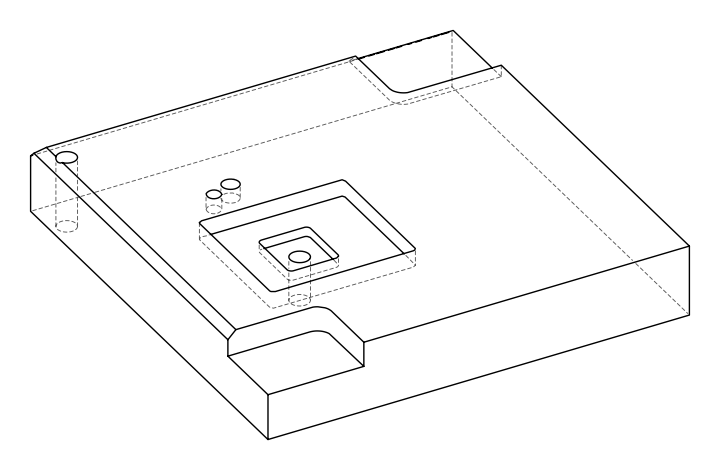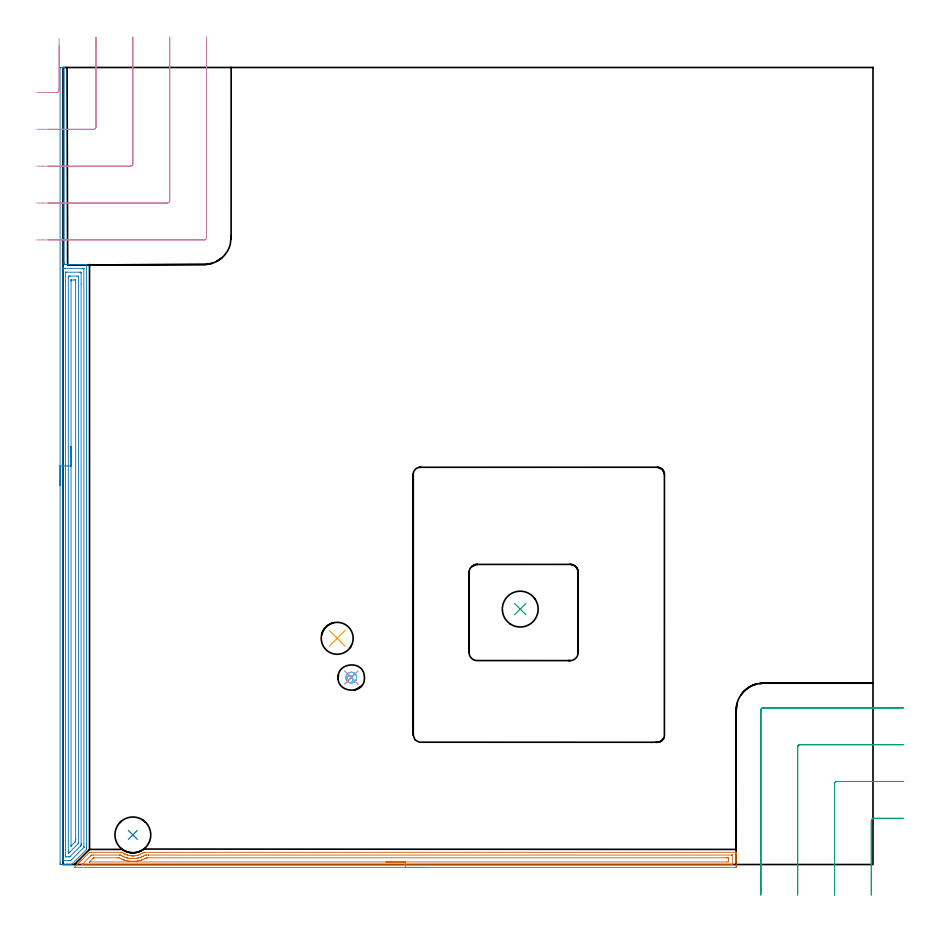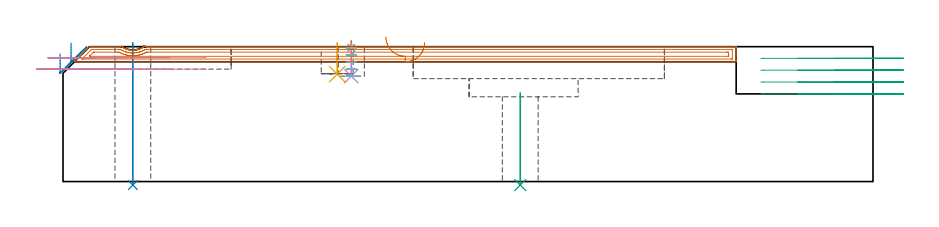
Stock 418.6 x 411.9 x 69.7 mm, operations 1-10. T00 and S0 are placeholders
(PLAN: 12 operations, 8 tool changes, 136.5 min)
(1 SPOT_DRILL | STEP1POCKET | NXT0321_9005460120000 | 0.03 min | 4 mm3)
(2 INDEXABLE_INSERT_DRILL_THROUGH_HOLE_FROM_SOLID | STEP1HOLE | NXT0302_008 | 0.3 min | 18703 mm3)
(3 INDEXABLE_INSERT_DRILL_THROUGH_HOLE_FROM_SOLID_1 | STEP1HOLE_1 | NXT0302_008 | 0.2 min | 18704 mm3)
(4 DRILL_BLIND_HOLE_INTO_CENTER | STEP1POCKET | NXT0301_128 | 0.07 min | 1594 mm3)
(5 INDEXABLE_INSERT_DRILL_BLIND_HOLE_FROM_SOLID | STEP1POCKET_1 | NXT0302_004 | 0.07 min | 2987 mm3)
(6 MILL_ROUGH_BLIND_HOLE_CONTOUR | STEP1POCKET | NXT0201_009 | Spiral | 0.58 min | 579 mm3)
(7 AREA_MILL | FG_CHAMFER_SURFACE | UGT0205_001 | 8.35 min | 10666 mm3)
(8 AREA_MILL_1 | FG_CHAMFER_SURFACE_1 | UGT0205_001 | 13.42 min | 37900 mm3)
(9 MILL_CORNER_NOTCH_RECTANGULAR | CORNER_NOTCH_RECTANGULAR | UGT0201_109 | Follow Part, ap 6.35, ae 75% | 4.01 min | 160488 mm3)
(10 MILL_CORNER_NOTCH_RECTANGULAR_1 | CORNER_NOTCH_RECTANGULAR_1 | UGT0201_109 | Follow Part, ap 6.35, ae 75% | 2.48 min | 93277 mm3)
(11 MILL_RECTANGULAR_POCKET | POCKET_RECTANGULAR_STRAIGHT | NXT0201_008 | Follow Part, ap 1.5, ae 75% | 100.87 min | 299729 mm3)
(12 MILL_RECTANGULAR_POCKET_1 | POCKET_RECTANGULAR_STRAIGHT_1 | NXT0201_009 | Follow Part, ap 2, ae 75% | 6.15 min | 23688 mm3)
(TOOL NXT0321_9005460120000 | NC Spot Drill, 142deg, 12mm, Carbide, Uncoated | D12 PA142 FL30 Z2)
(TOOL NXT0302_008 | Index. Insert Drill 18.5mm [880-D1850L25-05] | D18.5 PA176 FL93 Z2)
(TOOL NXT0301_128 | Carbide Drill 12mm [861.1-1200-036A1-GP GC34] | D12 PA150 FL37.4 Z2)
(TOOL NXT0302_004 | Index. Insert Drill 16.5mm [880-D1650L20-05] | D16.5 PA176 FL83 Z2)
(TOOL NXT0201_009 | ENDMILL 8mm [2P460-0800-NA 1630] | D8 FL26 Z6)
(TOOL UGT0205_001 | Chamfer Mill 20 x 3 x 45 deg. | D20 FL50 Z2)
(TOOL UGT0201_109 | End Mill 25.4 mm | D25.4 FL25 Z2)
(TOOL NXT0201_008 | ENDMILL 6mm [2P460-0600-NA 1630] | D6 FL26 Z6)
(OP 1 SPOT_DRILL)
G17 G21 G94 G90
T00 M6
G54
G17 G0 G90 X149. Y96.6 S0 M3
G43 Z79.7 H0
G94 G81 G98 Z69.119 F250. R72.7
G80
M5
M2
(OP 2 INDEXABLE_INSERT_DRILL_THROUGH_HOLE_FROM_SOLID)
G17 G21 G94 G90
T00 M6
G54
G17 G0 G90 X36.1 Y15.3 S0 M3
G43 Z79.7 H1
G94 G81 G98 Z-1.823 F250. R71.7
G80
M5
M2
(OP 3 INDEXABLE_INSERT_DRILL_THROUGH_HOLE_FROM_SOLID_1)
G17 G21 G94 G90
T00 M6
G54
G17 G0 G90 X236.3 Y132. S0 M3
G43 Z79.7 H1
G94 G81 G98 Z-1.823 F250. R45.8
G80
M5
M2
(OP 4 DRILL_BLIND_HOLE_INTO_CENTER)
G17 G21 G94 G90
T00 M6
G54
G17 G0 G90 X149. Y96.6 S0 M3
G43 Z79.7 H1
G94 G81 G98 Z54.5 F250. R71.7
G80
M5
M2
(OP 5 INDEXABLE_INSERT_DRILL_BLIND_HOLE_FROM_SOLID)
G17 G21 G94 G90
T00 M6
G54
G17 G0 G90 X141.7 Y116.9 S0 M3
G43 Z79.7 H1
G94 G81 G98 Z55.5 F250. R71.7
G80
M5
M2
(OP 6 MILL_ROUGH_BLIND_HOLE_CONTOUR)
G17 G21 G94 G90
T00 M6
G54
G17 G0 G90 X149. Y96.6 S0 M3
G43 Z79.7 H1
Z69.06
G94 G3 X149.35 Y97.255 R0.421 F250.
X148.236 Y97.743 R1.129
X146.704 Y96.088 R1.819
X147.948 Y94.059 R2.025
X151.541 Y95.548 R2.75
X147.948 Y94.059 R-2.75
X149.744 Y94.803 R1.375
X149. Y96.6 R1.375
G0 Z65.42
G3 X149.35 Y97.255 R0.421
X148.236 Y97.743 R1.129
X146.704 Y96.088 R1.819
X147.948 Y94.059 R2.025
X151.541 Y95.548 R2.75
X147.948 Y94.059 R-2.75
X149.744 Y94.803 R1.375
X149. Y96.6 R1.375
G0 Z61.78
G3 X149.35 Y97.255 R0.421
X148.236 Y97.743 R1.129
X146.704 Y96.088 R1.819
X147.948 Y94.059 R2.025
X151.541 Y95.548 R2.75
X147.948 Y94.059 R-2.75
X149.744 Y94.803 R1.375
X149. Y96.6 R1.375
G0 Z58.14
G3 X149.35 Y97.255 R0.421
X148.236 Y97.743 R1.129
X146.704 Y96.088 R1.819
X147.948 Y94.059 R2.025
X151.541 Y95.548 R2.75
X147.948 Y94.059 R-2.75
X149.744 Y94.803 R1.375
X149. Y96.6 R1.375
G0 Z54.5
G3 X149.35 Y97.255 R0.421
X148.236 Y97.743 R1.129
X146.704 Y96.088 R1.819
X147.948 Y94.059 R2.025
X151.541 Y95.548 R2.75
X147.948 Y94.059 R-2.75
X149.744 Y94.803 R1.375
X149. Y96.6 R1.375
G0 Z79.7
M5
M2
(OP 7 AREA_MILL)
G17 G21 G94 G90
T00 M6
G54
G17 G0 G90 X186.9 Y-1.5 S1061 M3
G43 Z79.7 H0
Z71.9
G94 G1 X186.862 Z71.028 F250.
X186.748 Z70.164
X186.559 Z69.312
X186.297 Z68.48
X185.963 Z67.674
X185.56 Z66.9
X185.092 Z66.164
X184.56 Z65.472
X183.971 Z64.829
X183.328 Z64.24
X182.636 Z63.708
X181.9 Z63.24
X181.126 Z62.837
X180.32 Z62.503
X179.488 Z62.241
X178.636 Z62.052
X177.772 Z61.938
X176.9 Z61.9
X6.084
X5.915 Y-1.494 Z61.905
X5.908 Y-1.493 Z61.907
X6.875 Y-0.524 Z62.874
X6.979 Y-0.419 Z62.977
X7.313 Y-0.087 Z63.313
X7.526 Y0.127 Z63.526
X7.752 Y0.353 Z63.751
X7.873 Y0.475 Z63.871
X8.045 Y0.646 Z64.044
X8.32 Y0.921 Z64.319
X8.482 Y1.084 Z64.479
X8.64 Y1.241 Z64.639
X8.767 Y1.368 Z64.766
X8.92 Y1.523 Z64.918
X9.07 Y1.671 Z65.069
X9.215 Y1.816 Z65.213
X9.359 Y1.961 Z65.357
X9.5 Y2.102 Z65.499
X9.662 Y2.263 Z65.661
X9.798 Y2.4 Z65.796
X13.686 Y6.286 Z69.686
X13.703 Y6.293 Z69.693
X14.581 Y6.3 Z69.7
X29.784
X30.513 Y6.296 Z69.69
X30.653 Y6.204 Z69.604
X30.758 Y6.13 Z69.53
X31.141 Y5.881 Z69.28
X31.532 Y5.643 Z69.043
X31.652 Y5.579 Z68.979
X32.02 Y5.399 Z68.796
X32.096 Y5.361 Z68.759
X32.179 Y5.324 Z68.722
X32.383 Y5.232 Z68.632
X32.467 Y5.196 Z68.593
X32.546 Y5.16 Z68.559
X32.694 Y5.104 Z68.503
X32.991 Y4.991 Z68.39
X33.361 Y4.868 Z68.267
X33.44 Y4.842 Z68.241
X33.678 Y4.772 Z68.171
X33.785 Y4.746 Z68.145
X34.005 Y4.693 Z68.091
X34.256 Y4.641 Z68.038
X34.334 Y4.624 Z68.022
X34.78 Y4.551 Z67.948
X35.15 Y4.507 Z67.903
X35.227 Y4.498 Z67.894
X35.674 Y4.465 Z67.863
X36.044 Y4.454 Z67.852
X36.121 Y4.452 Z67.85
X36.246 Y4.456 Z67.855
X36.351 Y4.46 Z67.857
X36.403 Y4.462 Z67.861
X36.568 Y4.468 Z67.866
X36.939 Y4.499 Z67.891
X37.015 Y4.504 Z67.897
X37.463 Y4.558 Z67.954
X37.833 Y4.624 Z68.019
X37.909 Y4.637 Z68.033
X38.521 Y4.773 Z68.17
X38.803 Y4.857 Z68.252
X39.252 Y5.007 Z68.404
X39.697 Y5.178 Z68.576
X40.146 Y5.381 Z68.779
X40.59 Y5.602 Z69.
X40.668 Y5.644 Z69.042
X40.963 Y5.825 Z69.221
X41.08 Y5.896 Z69.294
X41.484 Y6.162 Z69.558
X41.568 Y6.218 Z69.614
X41.687 Y6.299 Z69.685
X42.305 Y6.3 Z69.7
X347.716
X347.89 Y6.297 Z69.689
X347.897 Y6.141 Z69.534
X347.9 Y5.977 Z69.377
Y5.755 Z69.155
Y5.031 Z68.426
Y3.792 Z67.189
Y2.402 Z65.798
Y-0.851 Z62.546
X347.896 Y-1.109 Z62.289
X347.89 Y-1.493 Z61.905
X347.663 Y-1.496 Z61.902
X347.268 Y-1.5 Z61.9
X176.9
Y-0.086 Z63.314
X10.594 Y-0.085 Z63.315
X10.109 Y-0.082 Z63.318
X9.953 Y-0.079 Z63.321
X9.792 Y-0.069 Z63.331
X9.864 Y0.009 Z63.409
X9.953 Y0.101 Z63.501
X10.109 Y0.259 Z63.659
X10.304 Y0.454 Z63.854
X14.29 Y4.439 Z67.839
X14.581 Y4.727 Z68.127
X14.738 Y4.877 Z68.277
X15.475 Y4.884 Z68.284
X15.624 Y4.885 Z68.285
X29.039
X29.411 Y4.884 Z68.284
X29.597 Y4.881 Z68.281
X29.688 Y4.879 Z68.279
X29.784 Y4.833 Z68.233
X30.283 Y4.542 Z67.942
X30.678 Y4.337 Z67.737
X30.753 Y4.3 Z67.7
X31.063 Y4.154 Z67.554
X31.573 Y3.932 Z67.332
X31.948 Y3.786 Z67.186
X32.467 Y3.607 Z67.007
X32.612 Y3.561 Z66.961
X32.918 Y3.471 Z66.871
X33.317 Y3.365 Z66.765
X33.361 Y3.354 Z66.754
X33.396 Y3.346 Z66.746
X33.724 Y3.277 Z66.677
X34.256 Y3.187 Z66.587
X34.364 Y3.171 Z66.571
X35.15 Y3.087 Z66.487
X35.359 Y3.072 Z66.472
X36.044 Y3.045 Z66.445
X36.278 Y3.048 Z66.448
X36.939 Y3.08 Z66.48
X37.126 Y3.093 Z66.493
X37.833 Y3.173 Z66.573
X37.926 Y3.186 Z66.586
X38.46 Y3.277 Z66.677
X38.727 Y3.335 Z66.735
X38.761 Y3.343 Z66.743
X39.171 Y3.442 Z66.842
X39.492 Y3.532 Z66.932
X39.622 Y3.572 Z66.972
X40.064 Y3.721 Z67.121
X40.516 Y3.89 Z67.29
X40.708 Y3.965 Z67.365
X41.141 Y4.154 Z67.554
X41.358 Y4.256 Z67.656
X41.41 Y4.282 Z67.682
X41.908 Y4.543 Z67.943
X42.305 Y4.773 Z68.173
X42.471 Y4.868 Z68.268
X43.199 Y4.882 Z68.282
X43.349 Y4.884 Z68.284
X44.093 Y4.886 Z68.286
X44.242
X345.48 Y4.885 Z68.285
X345.63 Y4.884 Z68.284
X345.841 Y4.88 Z68.28
X345.886 Y4.879 Z68.279
X345.892 Y4.85 Z68.25
X345.895 Y4.814 Z68.214
X345.899 Y4.62 Z68.02
X345.9 Y0.234 Z63.634
X345.897 Y0.096 Z63.496
X345.893 Y-0.014 Z63.386
X345.889 Y-0.079 Z63.321
X345.331 Y-0.085 Z63.315
X176.9 Y-0.086 Z63.314
Y1.328 Z64.728
X13.884 Y1.329 Z64.729
X13.723 Y1.33 Z64.73
X13.686 Y1.332 Z64.732
X13.654 Y1.335 Z64.735
X13.669 Y1.36 Z64.76
X13.686 Y1.385 Z64.785
X13.755 Y1.455 Z64.855
X13.822 Y1.523 Z64.923
X15.577 Y3.277 Z66.677
X15.738 Y3.43 Z66.83
X15.768 Y3.457 Z66.857
X15.842 Y3.464 Z66.864
X15.973 Y3.468 Z66.868
X16.172 Y3.471 Z66.871
X27.995
X28.694 Y3.469 Z66.869
X28.89 Y3.466 Z66.866
X28.952 Y3.465 Z66.865
X29.784 Y3.062 Z66.462
X30.205 Y2.864 Z66.264
X30.678 Y2.666 Z66.066
X31.395 Y2.4 Z65.8
X31.573 Y2.338 Z65.738
X31.668 Y2.307 Z65.707
X32.146 Y2.167 Z65.567
X32.467 Y2.084 Z65.484
X32.893 Y1.983 Z65.383
X33.361 Y1.89 Z65.29
X33.99 Y1.784 Z65.184
X34.256 Y1.753 Z65.153
X34.994 Y1.676 Z65.076
X35.15 Y1.666 Z65.066
X35.934 Y1.631 Z65.031
X36.044
X36.805 Y1.654 Z65.054
X36.939 Y1.662 Z65.062
X37.633 Y1.719 Z65.119
X37.833 Y1.741 Z65.141
X38.426 Y1.818 Z65.218
X38.727 Y1.872 Z65.272
X39.176 Y1.96 Z65.36
X39.622 Y2.059 Z65.459
X39.902 Y2.125 Z65.525
X40.516 Y2.303 Z65.703
X40.591 Y2.326 Z65.726
X40.811 Y2.4 Z65.8
X41.247 Y2.56 Z65.96
X41.41 Y2.624 Z66.024
X41.88 Y2.816 Z66.216
X42.305 Y3.007 Z66.407
X42.49 Y3.095 Z66.495
X42.86 Y3.277 Z66.677
X43.084 Y3.39 Z66.79
X43.199 Y3.445 Z66.845
X43.245 Y3.465 Z66.865
X43.286 Y3.467 Z66.867
X43.373 Y3.47 Z66.87
X43.547 Y3.471 Z66.871
X43.895
X342.797
X343.494 Y3.47 Z66.87
X343.691 Y3.468 Z66.868
X343.88 Y3.465 Z66.865
X343.89 Y3.277 Z66.677
X343.897 Y3.075 Z66.475
X343.899 Y2.4 Z65.8
Y2.196 Z65.596
X343.89 Y1.523 Z64.923
X343.882 Y1.336 Z64.736
X342.797 Y1.329 Z64.729
X176.9 Y1.328 Z64.728
X176.028 Z64.767
X175.164 Z64.88
X174.312 Z65.069
X173.48 Z65.332
X172.674 Z65.665
X171.9 Z66.068
X171.164 Z66.537
X170.472 Z67.068
X169.829 Z67.657
X169.24 Z68.301
X168.708 Z68.993
X168.24 Z69.728
X167.837 Z70.502
X167.503 Z71.308
X167.241 Z72.14
X167.052 Z72.992
X166.938 Z73.857
X166.9 Z74.728
G0 Z79.7
M5
M2
(OP 8 AREA_MILL_1)
G17 G21 G94 G90
T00 M6
G54
G17 G0 G90 X-1.5 Y195.95 S1061 M3
G43 Z79.7 H0
Z66.
G94 G1 Y195.988 Z65.128 F250.
Y196.102 Z64.264
Y196.291 Z63.412
Y196.553 Z62.58
Y196.887 Z61.774
Y197.29 Z61.
Y197.758 Z60.264
Y198.29 Z59.572
Y198.879 Z58.929
Y199.522 Z58.34
Y200.214 Z57.809
Y200.95 Z57.34
Y201.724 Z56.937
Y202.53 Z56.603
Y203.362 Z56.341
Y204.213 Z56.152
Y205.078 Z56.038
Y205.95 Z56.
Y411.592
X-1.497 Y411.736 Z56.003
X-1.491 Y411.898 Z56.005
X-1.223 Y411.9 Z56.273
X-0.896 Z56.599
X-0.242 Z57.258
X0.157 Z57.657
X0.545 Y411.893 Z58.036
X0.598 Y411.89 Z58.088
X0.6 Y411.736 Z58.1
Y310.785
X0.606 Y310.774 Z58.093
X0.609 Y310.77 Z58.09
X0.608 Y310.675 Z58.091
X0.601 Y310.406 Z58.099
X0.6 Y310.1 Z58.1
X0.888 Z58.385
X8.027 Z65.522
X8.638 Z66.135
X8.919 Z66.416
X10.704 Z68.199
X11.267 Z68.766
X11.596 Z69.095
X11.819 Z69.318
X12.153 Y310.093 Z69.645
X12.197 Y310.09 Z69.688
X12.2 Y309.959 Z69.7
Y8.645
X12.193 Y7.798 Z69.693
X12.151 Y7.752 Z69.65
X12.042 Y7.642 Z69.54
X4.564 Y0.164 Z62.062
X4.458 Y0.061 Z61.957
X4.404 Y0.01 Z61.903
X3.803 Y0. Z61.303
X2.346 Z59.842
X1.781 Z59.277
X1.454 Z58.951
X0.888 Z58.383
X0.279 Z57.774
X-1.135 Y0.002 Z56.361
X-1.491 Y0.007 Z56.005
X-1.493 Y0.013 Z56.003
X-1.499 Y0.61 Z56.001
X-1.5 Y1.214 Z56.
Y205.95
X-0.086 Z57.414
Y307.809
X-0.085 Y307.891 Z57.415
X-0.082 Y308.055 Z57.418
X-0.075 Y308.333 Z57.425
X-0.004 Y308.297 Z57.496
X0.221 Y308.184 Z57.721
X0.366 Y308.138 Z57.866
X0.502 Y308.114 Z58.002
X0.888 Y308.107 Z58.388
X1.407 Y308.101 Z58.907
X10.333 Y308.099 Z67.833
X10.704 Y308.092 Z68.204
X10.755 Y308.09 Z68.255
X10.779 Y308.075 Z68.279
X10.786 Y307.727 Z68.286
X10.785 Y9.374 Z68.285
X10.784 Y9.211 Z68.284
X10.779 Y8.884 Z68.279
X10.775 Y8.835 Z68.275
X10.768 Y8.825 Z68.268
X10.749 Y8.802 Z68.249
X10.704 Y8.754 Z68.204
X10.65 Y8.699 Z68.15
X4.345 Y2.396 Z61.845
X3.949 Y2.011 Z61.449
X3.565 Y2.006 Z61.065
X3.067 Y2.001 Z60.567
X-0.004 Z57.496
X-0.06 Y2.003 Z57.44
X-0.076 Y2.006 Z57.424
X-0.079 Y2.008 Z57.421
X-0.081 Y2.041 Z57.419
X-0.084 Y2.15 Z57.416
X-0.086 Y2.477 Z57.414
Y205.95
X1.328 Z58.828
X1.329 Y305.942 Z58.829
X1.33 Y306.055 Z58.83
X1.332 Y306.081 Z58.832
X1.334 Y306.088 Z58.834
X1.359 Y306.092 Z58.859
X1.464 Y306.097 Z58.964
X1.623 Y306.1 Z59.123
X1.781 Z59.281
X8.761 Z66.261
X8.919 Y306.098 Z66.419
X9.078 Y306.094 Z66.578
X9.365 Y306.083 Z66.865
X9.367 Y305.942 Z66.867
X9.371 Y305.49 Z66.871
X9.372 Y300.014 Z66.872
X9.371 Y10.871 Z66.871
X9.37 Y10.431 Z66.87
X9.366 Y9.983 Z66.866
X9.363 Y9.874 Z66.863
X9.294 Y9.801 Z66.794
X9.038 Y9.538 Z66.538
X3.623 Y4.123 Z61.123
X3.565 Y4.069 Z61.065
X3.517 Y4.028 Z61.017
X3.475 Y4.01 Z60.975
X3.387 Y4.006 Z60.887
X3.21 Y4.002 Z60.71
X2.854 Y4. Z60.354
X1.781 Z59.281
X1.6 Y4.001 Z59.1
X1.479 Y4.003 Z58.979
X1.383 Y4.008 Z58.883
X1.335 Y4.014 Z58.835
X1.333 Y4.032 Z58.833
X1.331 Y4.181 Z58.831
X1.329 Y4.633 Z58.829
X1.328 Y5.074 Z58.828
Y205.95
X2.743 Z60.243
Y303.263
X2.75 Y304.079 Z60.25
X3.565 Y304.099 Z61.065
X3.622 Y304.1 Z61.122
X7.192 Y304.099 Z64.692
X7.95 Y304.079 Z65.45
X7.957 Y303.334 Z65.457
Y303.263
Y11.394
X7.956 Y11.323 Z65.456
X7.95 Y10.917 Z65.45
X7.75 Y10.708 Z65.25
X7.481 Y10.431 Z64.981
X3.565 Y6.514 Z61.065
X3.29 Y6.242 Z60.79
X3.1 Y6.058 Z60.6
X3.057 Y6.018 Z60.557
X3.008 Y6.01 Z60.508
X2.903 Y6.006 Z60.403
X2.799 Y6.007 Z60.299
X2.753 Y6.01 Z60.253
X2.75 Y6.078 Z60.25
X2.743 Y6.789 Z60.243
Y6.86
Y205.95
X4.157 Z61.657
Y301.478
X4.158 Y301.778 Z61.658
X4.162 Y302.079 Z61.662
X4.164 Y302.091 Z61.664
X4.167 Y302.094 Z61.667
X4.186 Y302.098 Z61.686
X4.224 Y302.099 Z61.724
X4.302 Y302.1 Z61.802
X4.458 Z61.958
X5.621 Z63.121
X6.242 Y302.097 Z63.742
X6.519 Y302.094 Z64.019
X6.537 Y302.083 Z64.037
X6.539 Y302.074 Z64.039
X6.542 Y301.478 Z64.042
X6.543 Y301.177 Z64.043
X6.542 Y13.109 Z64.042
X6.541 Y12.81 Z64.041
X6.536 Y12.216 Z64.036
X6.524 Y11.934 Z64.024
X6.242 Y11.644 Z63.742
X6.083 Y11.483 Z63.583
X4.298 Y9.697 Z61.798
X4.231 Y9.632 Z61.731
X4.187 Y9.593 Z61.687
X4.164 Y9.575 Z61.664
X4.161 Y9.613 Z61.661
X4.158 Y9.692 Z61.658
X4.157 Y9.743 Z61.657
Y9.839
Y205.95
Y206.822 Z61.695
Y207.686 Z61.809
Y208.538 Z61.998
Y209.37 Z62.26
Y210.176 Z62.594
Y210.95 Z62.997
Y211.686 Z63.465
Y212.378 Z63.996
Y213.021 Z64.586
Y213.61 Z65.229
Y214.142 Z65.921
Y214.61 Z66.657
Y215.013 Z67.431
Y215.347 Z68.237
Y215.609 Z69.069
Y215.798 Z69.92
Y215.912 Z70.785
Y215.95 Z71.657
G0 Z79.7
M5
M2
(OP 9 MILL_CORNER_NOTCH_RECTANGULAR)
G17 G21 G94 G90
T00 M6
G54
G17 G0 G90 X434.3 Y23.85 S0 M3
G43 Z79.82 H0
Z63.69
G94 G1 X431.3 F250.
X419.014 F500.
G3 X417.75 Y22.586 R1.27
G1 Y-12.7
Y-15.7 F250.
G0 Z79.82
X434.3 Y42.9
Z63.69
G1 X431.3
X399.964 F500.
G3 X398.7 Y41.636 R1.27
G1 Y-12.7
Y-15.7 F250.
G0 Z79.82
X434.3 Y61.95
Z63.69
G1 X431.3
X380.914 F500.
G3 X379.65 Y60.686 R1.27
G1 Y-12.7
Y-15.7 F250.
G0 Z79.82
X434.3 Y81.
Z63.69
G1 X431.3
X361.865 F500.
G3 X360.6 Y79.735 R1.27
G1 Y-12.7
Y-15.7 F250.
G0 Z79.82
X434.3 Y23.85
Z57.56
G1 X431.3
X419.014 F500.
G3 X417.75 Y22.586 R1.27
G1 Y-12.7
Y-15.7 F250.
G0 Z79.82
X434.3 Y42.9
Z57.56
G1 X431.3
X399.964 F500.
G3 X398.7 Y41.636 R1.27
G1 Y-12.7
Y-15.7 F250.
G0 Z79.82
X434.3 Y61.95
Z57.56
G1 X431.3
X380.914 F500.
G3 X379.65 Y60.686 R1.27
G1 Y-12.7
Y-15.7 F250.
G0 Z79.82
X434.3 Y81.
Z57.56
G1 X431.3
X361.865 F500.
G3 X360.6 Y79.735 R1.27
G1 Y-12.7
Y-15.7 F250.
G0 Z79.82
X434.3 Y23.85
Z51.43
G1 X431.3
X419.014 F500.
G3 X417.75 Y22.586 R1.27
G1 Y-12.7
Y-15.7 F250.
G0 Z79.82
X434.3 Y42.9
Z51.43
G1 X431.3
X399.964 F500.
G3 X398.7 Y41.636 R1.27
G1 Y-12.7
Y-15.7 F250.
G0 Z79.82
X434.3 Y61.95
Z51.43
G1 X431.3
X380.914 F500.
G3 X379.65 Y60.686 R1.27
G1 Y-12.7
Y-15.7 F250.
G0 Z79.82
X434.3 Y81.
Z51.43
G1 X431.3
X361.865 F500.
G3 X360.6 Y79.735 R1.27
G1 Y-12.7
Y-15.7 F250.
G0 Z79.82
X434.3 Y23.85
Z45.3
G1 X431.3
X419.014 F500.
G3 X417.75 Y22.586 R1.27
G1 Y-12.7
Y-15.7 F250.
G0 Z79.82
X434.3 Y42.9
Z45.3
G1 X431.3
X399.964 F500.
G3 X398.7 Y41.636 R1.27
G1 Y-12.7
Y-15.7 F250.
G0 Z79.82
X434.3 Y61.95
Z45.3
G1 X431.3
X380.914 F500.
G3 X379.65 Y60.686 R1.27
G1 Y-12.7
Y-15.7 F250.
G0 Z79.82
X434.3 Y81.
Z45.3
G1 X431.3
X361.865 F500.
G3 X360.6 Y79.735 R1.27
G1 Y-12.7
Y-15.7 F250.
G0 Z79.82
M5
M2
(OP 10 MILL_CORNER_NOTCH_RECTANGULAR_1)
G17 G21 G94 G90
T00 M6
G54
G17 G0 G90 X-7.74 Y399. S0 M3
G43 Z79.82 H0
Z63.96
G94 G1 X-4.74 F250.
X-3.263 F500.
G3 X-2. Y400.263 R1.27
G1 Y419.78
Y422.78 F250.
G0 Z79.82
X-7.74 Y379.95
Z63.96
G1 X-4.74
X15.786 F500.
G3 X17.05 Y381.214 R1.27
G1 Y424.6
Y427.6 F250.
G0 Z79.82
X-7.74 Y360.9
Z63.96
G1 X-4.74
X34.836 F500.
G3 X36.1 Y362.164 R1.27
G1 Y424.6
Y427.6 F250.
G0 Z79.82
X-7.74 Y341.85
Z63.96
G1 X-4.74
X53.886 F500.
G3 X55.15 Y343.114 R1.27
G1 Y424.6
Y427.6 F250.
G0 Z79.82
X-7.74 Y322.8
Z63.96
G1 X-4.74
X72.9 F500.
G3 X74.2 Y324.1 R1.3
G1 Y424.6
Y427.6 F250.
G0 Z79.82
X-13.599 Y399.
Z58.1
G1 X-10.599
X-3.263 F500.
G3 X-2. Y400.263 R1.27
G1 Y423.92
Y426.92 F250.
G0 Z79.82
X-13.599 Y379.95
Z58.1
G1 X-10.599
X15.786 F500.
G3 X17.05 Y381.214 R1.27
G1 Y424.6
Y427.6 F250.
G0 Z79.82
X-13.599 Y360.9
Z58.1
G1 X-10.599
X34.836 F500.
G3 X36.1 Y362.164 R1.27
G1 Y424.6
Y427.6 F250.
G0 Z79.82
X-13.599 Y341.85
Z58.1
G1 X-10.599
X53.886 F500.
G3 X55.15 Y343.114 R1.27
G1 Y424.6
Y427.6 F250.
G0 Z79.82
X-13.599 Y322.8
Z58.1
G1 X-10.599
X72.9 F500.
G3 X74.2 Y324.1 R1.3
G1 Y424.6
Y427.6 F250.
G0 Z79.82
M5
M2
